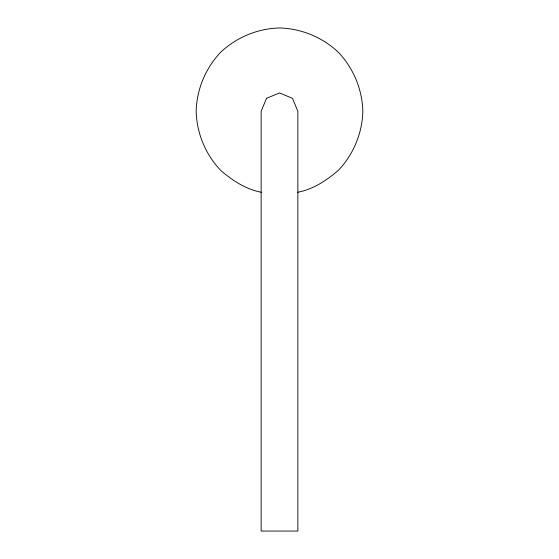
<?xml version="1.0" encoding="UTF-8"?>
<svg xmlns="http://www.w3.org/2000/svg" width="559" height="559" viewBox="0 0 559 559"><rect width="100%" height="100%" fill="white"/><g stroke="black" fill="none" stroke-linecap="round" stroke-linejoin="round"><path stroke-width="0.84" d="M297.626 192.282C313.138 189.354 326.652 180.452 338.447 170.25C353.547 154.249 362.225 133.301 362.861 111.311C362.225 89.314 353.547 68.366 338.447 52.364C322.445 37.264 301.49 28.586 279.5 27.95C257.51 28.586 236.555 37.264 220.553 52.364C205.453 68.366 196.775 89.314 196.139 111.311C196.775 133.301 205.453 154.249 220.553 170.25C232.348 180.452 245.862 189.354 261.374 192.282M266.517 98.321L261.137 111.311L261.137 531.05L297.863 531.05L297.863 111.311L292.483 98.321L279.5 92.941L266.517 98.321"/></g></svg>
